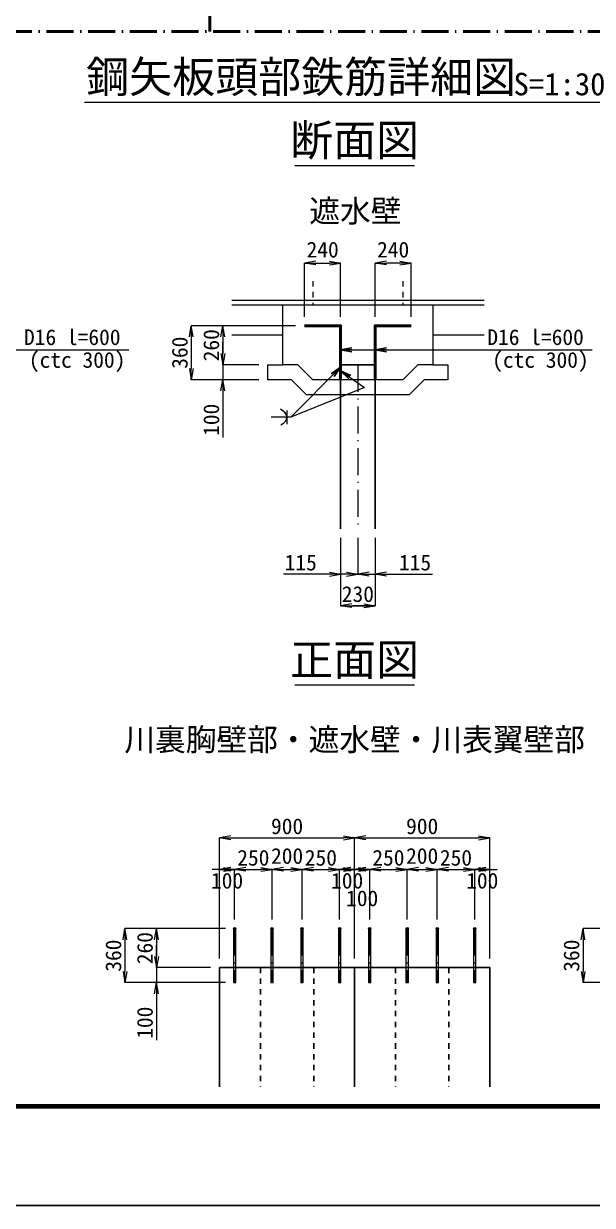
# Model space of a CAD drawing. Header units: millimetres. Extents: x 247104 to 392283, y -100044 to 25995.
# Drawn here: x 309001 to 321631, y -100044 to -73799 of the extents above; entities that cross this region are included whole.
import ezdxf
from ezdxf.enums import TextEntityAlignment as Align

# ---------------------------------------------------------------- set-up
doc = ezdxf.new("R2010")
doc.units = ezdxf.units.MM
doc.header["$LTSCALE"] = 100
doc.header["$PDSIZE"] = 300
doc.linetypes.add('SXF_一点短鎖線', pattern=[9.25, 6, -1.5, 0.25, -1.5])
doc.linetypes.add('SXF_跳び破線', pattern=[12, 6, -6])
doc.layers.get('Defpoints').update_dxf_attribs({"color": 151})
for name, color, linetype, lineweight in [('D-BMK', 2, 'SXF_一点短鎖線', 13), ('D-STR', 1, 'Continuous', 50), ('D-STR-DIM', 7, 'Continuous', 13), ('D-STR-HTXT', 7, 'Continuous', 13), ('D-STR-STR1', 2, 'Continuous', 13), ('D-STR-STR3', 4, 'Continuous', 25), ('D-STR-STRB', 4, 'Continuous', 13), ('D-TTL', 2, 'Continuous', 140), ('D-TTL-FRAM', 2, 'Continuous', 50), ('D-TTL-LINE', 7, 'Continuous', 13), ('D-TTL-TXT', 7, 'Continuous', 13)]:
    doc.layers.add(name, color=color, linetype=linetype, lineweight=lineweight)
doc.styles.add('MS ゴシック', font='MS Gothic.ttf')
doc.styles.add('ＭＳ ゴシック', font='MS Gothic.ttf')
doc.dimstyles.new('DIM-100-F', dxfattribs={"dimscale": 100, "dimtxt": 3.5, "dimasz": 2.5, "dimexe": 0, "dimexo": 2, "dimgap": 0.8, "dimtad": 1, "dimdec": 0, "dimzin": 0, "dimdsep": 46, "dimtxsty": 'MS ゴシック', "dimblk": 'OPEN', "dimcen": 0.1, "dimaunit": 1, "dimadec": 4, "dimazin": 0, "dimtfac": 1, "dimtdec": 0, "dimtmove": 2, "dimatfit": 3, "dimldrblk": 'OPEN', "dimfxl": 1, "dimtolj": 1, "dimtzin": 0, "dimlwd": -1, "dimlwe": -1, "dimarcsym": 2})

# ---------------------------------------------------------------- blocks, each defined once
blk = doc.blocks.new('_Open')
at = {"color": 0, "linetype": 'ByBlock', "lineweight": -2}
for p, q in [((-1, 0.17), (0, 0)), ((-1, -0.17), (0, 0)), ((0, 0), (-1, 0))]:
    blk.add_line(p, q, dxfattribs=at)
blk = doc.blocks.new('*D106')
at = {"layer": 'D-STR-DIM', "color": 0, "transparency": 16777216}
for p, q in [((316041, -85220), (316041, -86026)), ((316424, -85220), (316424, -86026)), ((315791, -86026), (314770, -86026)), ((316424, -86026), (316041, -86026)), ((316674, -86026), (316924, -86026))]:
    blk.add_line(p, q, dxfattribs=at)
at = {"layer": 'Defpoints', "color": 0, "transparency": 16777216}
for p in [(316041, -85020), (316424, -85020), (316424, -86026)]:
    blk.add_point(p, dxfattribs=at)
at = {"layer": 'D-STR-DIM', "color": 0, "transparency": 16777216, "xscale": 250, "yscale": 250, "zscale": 250}
blk.add_blockref('_Open', (316041, -86026), dxfattribs=at)
at = {"layer": 'D-STR-DIM', "color": 0, "transparency": 16777216, "xscale": 250, "yscale": 250, "zscale": 250, "rotation": 180}
blk.add_blockref('_Open', (316424, -86026), dxfattribs=at)
at = {"layer": 'D-STR-DIM', "color": 0, "transparency": 16777216, "insert": (315155, -85771), "char_height": 350, "attachment_point": 5, "style": 'MS ゴシック'}
blk.add_mtext('\\A1;115', dxfattribs=at)
blk = doc.blocks.new('*D107')
at = {"layer": 'D-STR-DIM', "color": 0, "transparency": 16777216}
for p, q in [((316424, -85220), (316424, -86026)), ((316807, -85220), (316807, -86026)), ((316174, -86026), (315924, -86026)), ((316424, -86026), (316807, -86026)), ((317057, -86026), (318079, -86026))]:
    blk.add_line(p, q, dxfattribs=at)
at = {"layer": 'Defpoints', "color": 0, "transparency": 16777216}
for p in [(316424, -85020), (316807, -85020), (316807, -86026)]:
    blk.add_point(p, dxfattribs=at)
at = {"layer": 'D-STR-DIM', "color": 0, "transparency": 16777216, "xscale": 250, "yscale": 250, "zscale": 250}
blk.add_blockref('_Open', (316424, -86026), dxfattribs=at)
at = {"layer": 'D-STR-DIM', "color": 0, "transparency": 16777216, "xscale": 250, "yscale": 250, "zscale": 250, "rotation": 180}
blk.add_blockref('_Open', (316807, -86026), dxfattribs=at)
at = {"layer": 'D-STR-DIM', "color": 0, "transparency": 16777216, "insert": (317693, -85771), "char_height": 350, "attachment_point": 5, "style": 'MS ゴシック'}
blk.add_mtext('\\A1;115', dxfattribs=at)
blk = doc.blocks.new('*D108')
at = {"layer": 'D-STR-DIM', "color": 0, "transparency": 16777216}
for p, q in [((316041, -85220), (316041, -86726)), ((316807, -85220), (316807, -86726)), ((316041, -86726), (316807, -86726)), ((316291, -86726), (316541, -86726)), ((316557, -86726), (316307, -86726))]:
    blk.add_line(p, q, dxfattribs=at)
at = {"layer": 'Defpoints', "color": 0, "transparency": 16777216}
for p in [(316041, -85020), (316807, -85020), (316807, -86726)]:
    blk.add_point(p, dxfattribs=at)
at = {"layer": 'D-STR-DIM', "color": 0, "transparency": 16777216, "xscale": 250, "yscale": 250, "zscale": 250, "rotation": 180}
blk.add_blockref('_Open', (316041, -86726), dxfattribs=at)
at = {"layer": 'D-STR-DIM', "color": 0, "transparency": 16777216, "xscale": 250, "yscale": 250, "zscale": 250}
blk.add_blockref('_Open', (316807, -86726), dxfattribs=at)
at = {"layer": 'D-STR-DIM', "color": 0, "transparency": 16777216, "insert": (316424, -86471), "char_height": 350, "attachment_point": 5, "style": 'MS ゴシック'}
blk.add_mtext('\\A1;230', dxfattribs=at)
blk = doc.blocks.new('*D109')
at = {"layer": 'D-STR-DIM', "color": 0, "transparency": 16777216}
for p, q in [((315041, -80508), (313425, -80508)), ((313425, -80758), (313425, -81125)), ((314224, -81375), (313425, -81375))]:
    blk.add_line(p, q, dxfattribs=at)
at = {"layer": 'Defpoints', "color": 0, "transparency": 16777216}
for p in [(315241, -80508), (313425, -81375), (314424, -81375)]:
    blk.add_point(p, dxfattribs=at)
at = {"layer": 'D-STR-DIM', "color": 0, "transparency": 16777216, "xscale": 250, "yscale": 250, "zscale": 250}
for p, rotation in [((313425, -80508), 90), ((313425, -81375), 270)]:
    blk.add_blockref('_Open', p, dxfattribs=dict(at, rotation=rotation))
at = {"layer": 'D-STR-DIM', "color": 0, "transparency": 16777216, "insert": (313170, -80942), "char_height": 350, "attachment_point": 5, "rotation": 90, "style": 'MS ゴシック'}
blk.add_mtext('\\A1;260', dxfattribs=at)
blk = doc.blocks.new('*D110')
at = {"layer": 'D-STR-DIM', "color": 0, "transparency": 16777216}
for p, q in [((313425, -81125), (313425, -80875)), ((314224, -81375), (313425, -81375)), ((313425, -81375), (313425, -81708)), ((314224, -81708), (313425, -81708)), ((313425, -81958), (313425, -82988))]:
    blk.add_line(p, q, dxfattribs=at)
at = {"layer": 'Defpoints', "color": 0, "transparency": 16777216}
for p in [(314424, -81375), (313425, -81708), (314424, -81708)]:
    blk.add_point(p, dxfattribs=at)
at = {"layer": 'D-STR-DIM', "color": 0, "transparency": 16777216, "xscale": 250, "yscale": 250, "zscale": 250}
for p, rotation in [((313425, -81375), 270), ((313425, -81708), 90)]:
    blk.add_blockref('_Open', p, dxfattribs=dict(at, rotation=rotation))
at = {"layer": 'D-STR-DIM', "color": 0, "transparency": 16777216, "insert": (313170, -82598), "char_height": 350, "attachment_point": 5, "rotation": 90, "style": 'MS ゴシック'}
blk.add_mtext('\\A1;100', dxfattribs=at)
blk = doc.blocks.new('*D111')
at = {"layer": 'D-STR-DIM', "color": 0, "transparency": 16777216}
for p, q in [((315041, -80508), (312725, -80508)), ((312725, -80758), (312725, -81458)), ((314224, -81708), (312725, -81708))]:
    blk.add_line(p, q, dxfattribs=at)
at = {"layer": 'Defpoints', "color": 0, "transparency": 16777216}
for p in [(315241, -80508), (312725, -81708), (314424, -81708)]:
    blk.add_point(p, dxfattribs=at)
at = {"layer": 'D-STR-DIM', "color": 0, "transparency": 16777216, "xscale": 250, "yscale": 250, "zscale": 250}
for p, rotation in [((312725, -80508), 90), ((312725, -81708), 270)]:
    blk.add_blockref('_Open', p, dxfattribs=dict(at, rotation=rotation))
at = {"layer": 'D-STR-DIM', "color": 0, "transparency": 16777216, "insert": (312470, -81108), "char_height": 350, "attachment_point": 5, "rotation": 90, "style": 'MS ゴシック'}
blk.add_mtext('\\A1;360', dxfattribs=at)
blk = doc.blocks.new('*D94')
at = {"layer": 'D-STR-DIM', "color": 0, "transparency": 16777216}
for p, q in [((315241, -80308), (315241, -79116)), ((315491, -79116), (315791, -79116)), ((316041, -80308), (316041, -79116))]:
    blk.add_line(p, q, dxfattribs=at)
at = {"layer": 'Defpoints', "color": 0, "transparency": 16777216}
for p in [(316041, -79116), (315241, -80508), (316041, -80508)]:
    blk.add_point(p, dxfattribs=at)
at = {"layer": 'D-STR-DIM', "color": 0, "transparency": 16777216, "xscale": 250, "yscale": 250, "zscale": 250, "rotation": 180}
blk.add_blockref('_Open', (315241, -79116), dxfattribs=at)
at = {"layer": 'D-STR-DIM', "color": 0, "transparency": 16777216, "xscale": 250, "yscale": 250, "zscale": 250}
blk.add_blockref('_Open', (316041, -79116), dxfattribs=at)
at = {"layer": 'D-STR-DIM', "color": 0, "transparency": 16777216, "insert": (315641, -78821), "char_height": 350, "attachment_point": 5, "style": 'MS ゴシック'}
blk.add_mtext('\\A1;240', dxfattribs=at)
blk = doc.blocks.new('*D192')
at = {"layer": 'D-STR-DIM', "color": 0, "transparency": 16777216}
for p, q in [((316807, -80308), (316807, -79116)), ((317357, -79116), (317057, -79116)), ((317607, -80308), (317607, -79116))]:
    blk.add_line(p, q, dxfattribs=at)
at = {"layer": 'Defpoints', "color": 0, "transparency": 16777216}
for p in [(316807, -79116), (316807, -80508), (317607, -80508)]:
    blk.add_point(p, dxfattribs=at)
at = {"layer": 'D-STR-DIM', "color": 0, "transparency": 16777216, "xscale": 250, "yscale": 250, "zscale": 250, "rotation": 180}
blk.add_blockref('_Open', (316807, -79116), dxfattribs=at)
at = {"layer": 'D-STR-DIM', "color": 0, "transparency": 16777216, "xscale": 250, "yscale": 250, "zscale": 250}
blk.add_blockref('_Open', (317607, -79116), dxfattribs=at)
at = {"layer": 'D-STR-DIM', "color": 0, "transparency": 16777216, "insert": (317207, -78821), "char_height": 350, "attachment_point": 5, "style": 'MS ゴシック'}
blk.add_mtext('\\A1;240', dxfattribs=at)
blk = doc.blocks.new('*D198')
at = {"layer": 'D-STR-DIM', "color": 0, "transparency": 16777216}
for p, q in [((313486, -93898), (311951, -93898)), ((311951, -94148), (311951, -94515)), ((313152, -94765), (311951, -94765))]:
    blk.add_line(p, q, dxfattribs=at)
at = {"layer": 'Defpoints', "color": 0, "transparency": 16777216}
for p in [(313686, -93898), (311951, -94765), (313352, -94765)]:
    blk.add_point(p, dxfattribs=at)
at = {"layer": 'D-STR-DIM', "color": 0, "transparency": 16777216, "xscale": 250, "yscale": 250, "zscale": 250}
for p, rotation in [((311951, -93898), 90), ((311951, -94765), 270)]:
    blk.add_blockref('_Open', p, dxfattribs=dict(at, rotation=rotation))
at = {"layer": 'D-STR-DIM', "color": 0, "transparency": 16777216, "insert": (311696, -94332), "char_height": 350, "attachment_point": 5, "rotation": 90, "style": 'MS ゴシック'}
blk.add_mtext('\\A1;260', dxfattribs=at)
blk = doc.blocks.new('*D199')
at = {"layer": 'D-STR-DIM', "color": 0, "transparency": 16777216}
for p, q in [((311951, -94515), (311951, -94265)), ((313152, -94765), (311951, -94765)), ((311951, -94765), (311951, -95098)), ((313486, -95098), (311951, -95098)), ((311951, -95348), (311951, -96378))]:
    blk.add_line(p, q, dxfattribs=at)
at = {"layer": 'Defpoints', "color": 0, "transparency": 16777216}
for p in [(313352, -94765), (311951, -95098), (313686, -95098)]:
    blk.add_point(p, dxfattribs=at)
at = {"layer": 'D-STR-DIM', "color": 0, "transparency": 16777216, "xscale": 250, "yscale": 250, "zscale": 250}
for p, rotation in [((311951, -94765), 270), ((311951, -95098), 90)]:
    blk.add_blockref('_Open', p, dxfattribs=dict(at, rotation=rotation))
at = {"layer": 'D-STR-DIM', "color": 0, "transparency": 16777216, "insert": (311696, -95988), "char_height": 350, "attachment_point": 5, "rotation": 90, "style": 'MS ゴシック'}
blk.add_mtext('\\A1;100', dxfattribs=at)
blk = doc.blocks.new('*D200')
at = {"layer": 'D-STR-DIM', "color": 0, "transparency": 16777216}
for p, q in [((313486, -93898), (311251, -93898)), ((311251, -94148), (311251, -94848)), ((313486, -95098), (311251, -95098))]:
    blk.add_line(p, q, dxfattribs=at)
at = {"layer": 'Defpoints', "color": 0, "transparency": 16777216}
for p in [(313686, -93898), (311251, -95098), (313686, -95098)]:
    blk.add_point(p, dxfattribs=at)
at = {"layer": 'D-STR-DIM', "color": 0, "transparency": 16777216, "xscale": 250, "yscale": 250, "zscale": 250}
for p, rotation in [((311251, -93898), 90), ((311251, -95098), 270)]:
    blk.add_blockref('_Open', p, dxfattribs=dict(at, rotation=rotation))
at = {"layer": 'D-STR-DIM', "color": 0, "transparency": 16777216, "insert": (310996, -94498), "char_height": 350, "attachment_point": 5, "rotation": 90, "style": 'MS ゴシック'}
blk.add_mtext('\\A1;360', dxfattribs=at)
blk = doc.blocks.new('*D213')
at = {"layer": 'D-STR-DIM', "color": 0, "transparency": 16777216}
for p, q in [((313352, -94565), (313352, -91882)), ((313602, -91882), (316102, -91882)), ((316352, -94565), (316352, -91882))]:
    blk.add_line(p, q, dxfattribs=at)
at = {"layer": 'Defpoints', "color": 0, "transparency": 16777216}
for p in [(316352, -91882), (313352, -94765), (316352, -94765)]:
    blk.add_point(p, dxfattribs=at)
at = {"layer": 'D-STR-DIM', "color": 0, "transparency": 16777216, "xscale": 250, "yscale": 250, "zscale": 250, "rotation": 180}
blk.add_blockref('_Open', (313352, -91882), dxfattribs=at)
at = {"layer": 'D-STR-DIM', "color": 0, "transparency": 16777216, "xscale": 250, "yscale": 250, "zscale": 250}
blk.add_blockref('_Open', (316352, -91882), dxfattribs=at)
at = {"layer": 'D-STR-DIM', "color": 0, "transparency": 16777216, "insert": (314852, -91627), "char_height": 350, "attachment_point": 5, "style": 'MS ゴシック'}
blk.add_mtext('\\A1;900', dxfattribs=at)
blk = doc.blocks.new('*D214')
at = {"layer": 'D-STR-DIM', "color": 0, "transparency": 16777216}
for p, q in [((313436, -92582), (313186, -92582)), ((313352, -94565), (313352, -92582)), ((313352, -92582), (313686, -92582)), ((313602, -92582), (313852, -92582)), ((313686, -93698), (313686, -92582))]:
    blk.add_line(p, q, dxfattribs=at)
at = {"layer": 'Defpoints', "color": 0, "transparency": 16777216}
for p in [(313686, -92582), (313686, -93898), (313352, -94765)]:
    blk.add_point(p, dxfattribs=at)
at = {"layer": 'D-STR-DIM', "color": 0, "transparency": 16777216, "xscale": 250, "yscale": 250, "zscale": 250, "rotation": 180}
blk.add_blockref('_Open', (313352, -92582), dxfattribs=at)
at = {"layer": 'D-STR-DIM', "color": 0, "transparency": 16777216, "xscale": 250, "yscale": 250, "zscale": 250}
blk.add_blockref('_Open', (313686, -92582), dxfattribs=at)
at = {"layer": 'D-STR-DIM', "color": 0, "transparency": 16777216, "char_height": 350, "attachment_point": 5, "style": 'MS ゴシック'}
for s, insert in [('\\A1;', (313519, -92327)), ('\\A1;100', (313519, -92837))]:
    blk.add_mtext(s, dxfattribs=dict(at, insert=insert))
blk = doc.blocks.new('*D215')
at = {"layer": 'D-STR-DIM', "color": 0, "transparency": 16777216}
for p, q in [((313686, -93698), (313686, -92582)), ((313936, -92582), (314269, -92582)), ((314519, -93698), (314519, -92582))]:
    blk.add_line(p, q, dxfattribs=at)
at = {"layer": 'Defpoints', "color": 0, "transparency": 16777216}
for p in [(314519, -92582), (313686, -93898), (314519, -93898)]:
    blk.add_point(p, dxfattribs=at)
at = {"layer": 'D-STR-DIM', "color": 0, "transparency": 16777216, "xscale": 250, "yscale": 250, "zscale": 250, "rotation": 180}
blk.add_blockref('_Open', (313686, -92582), dxfattribs=at)
at = {"layer": 'D-STR-DIM', "color": 0, "transparency": 16777216, "xscale": 250, "yscale": 250, "zscale": 250}
blk.add_blockref('_Open', (314519, -92582), dxfattribs=at)
at = {"layer": 'D-STR-DIM', "color": 0, "transparency": 16777216, "insert": (314102, -92327), "char_height": 350, "attachment_point": 5, "style": 'MS ゴシック'}
blk.add_mtext('\\A1;250', dxfattribs=at)
blk = doc.blocks.new('*D216')
at = {"layer": 'D-STR-DIM', "color": 0, "transparency": 16777216}
for p, q in [((314519, -93698), (314519, -92582)), ((314769, -92582), (314936, -92582)), ((315186, -93698), (315186, -92582))]:
    blk.add_line(p, q, dxfattribs=at)
at = {"layer": 'Defpoints', "color": 0, "transparency": 16777216}
for p in [(315186, -92582), (314519, -93898), (315186, -93898)]:
    blk.add_point(p, dxfattribs=at)
at = {"layer": 'D-STR-DIM', "color": 0, "transparency": 16777216, "xscale": 250, "yscale": 250, "zscale": 250, "rotation": 180}
blk.add_blockref('_Open', (314519, -92582), dxfattribs=at)
at = {"layer": 'D-STR-DIM', "color": 0, "transparency": 16777216, "xscale": 250, "yscale": 250, "zscale": 250}
blk.add_blockref('_Open', (315186, -92582), dxfattribs=at)
at = {"layer": 'D-STR-DIM', "color": 0, "transparency": 16777216, "insert": (314852, -92287), "char_height": 350, "attachment_point": 5, "style": 'MS ゴシック'}
blk.add_mtext('\\A1;200', dxfattribs=at)
blk = doc.blocks.new('*D217')
at = {"layer": 'D-STR-DIM', "color": 0, "transparency": 16777216}
for p, q in [((315186, -93698), (315186, -92582)), ((315436, -92582), (315769, -92582)), ((316019, -93698), (316019, -92582))]:
    blk.add_line(p, q, dxfattribs=at)
at = {"layer": 'Defpoints', "color": 0, "transparency": 16777216}
for p in [(316019, -92582), (315186, -93898), (316019, -93898)]:
    blk.add_point(p, dxfattribs=at)
at = {"layer": 'D-STR-DIM', "color": 0, "transparency": 16777216, "xscale": 250, "yscale": 250, "zscale": 250, "rotation": 180}
blk.add_blockref('_Open', (315186, -92582), dxfattribs=at)
at = {"layer": 'D-STR-DIM', "color": 0, "transparency": 16777216, "xscale": 250, "yscale": 250, "zscale": 250}
blk.add_blockref('_Open', (316019, -92582), dxfattribs=at)
at = {"layer": 'D-STR-DIM', "color": 0, "transparency": 16777216, "insert": (315602, -92327), "char_height": 350, "attachment_point": 5, "style": 'MS ゴシック'}
blk.add_mtext('\\A1;250', dxfattribs=at)
blk = doc.blocks.new('*D218')
at = {"layer": 'D-STR-DIM', "color": 0, "transparency": 16777216}
for p, q in [((316102, -92582), (315852, -92582)), ((316019, -93698), (316019, -92582)), ((316019, -92582), (316352, -92582)), ((316269, -92582), (316519, -92582)), ((316352, -94565), (316352, -92582))]:
    blk.add_line(p, q, dxfattribs=at)
at = {"layer": 'Defpoints', "color": 0, "transparency": 16777216}
for p in [(316352, -92582), (316019, -93898), (316352, -94765)]:
    blk.add_point(p, dxfattribs=at)
at = {"layer": 'D-STR-DIM', "color": 0, "transparency": 16777216, "xscale": 250, "yscale": 250, "zscale": 250, "rotation": 180}
blk.add_blockref('_Open', (316019, -92582), dxfattribs=at)
at = {"layer": 'D-STR-DIM', "color": 0, "transparency": 16777216, "xscale": 250, "yscale": 250, "zscale": 250}
blk.add_blockref('_Open', (316352, -92582), dxfattribs=at)
at = {"layer": 'D-STR-DIM', "color": 0, "transparency": 16777216, "char_height": 350, "attachment_point": 5, "style": 'MS ゴシック'}
for s, insert in [('\\A1;', (316186, -92327)), ('\\A1;100', (316186, -92837))]:
    blk.add_mtext(s, dxfattribs=dict(at, insert=insert))
blk = doc.blocks.new('*D219')
at = {"layer": 'D-STR-DIM', "color": 0, "transparency": 16777216}
for p, q in [((316352, -94565), (316352, -91882)), ((316602, -91882), (319102, -91882)), ((319352, -94565), (319352, -91882))]:
    blk.add_line(p, q, dxfattribs=at)
at = {"layer": 'Defpoints', "color": 0, "transparency": 16777216}
for p in [(319352, -91882), (316352, -94765), (319352, -94765)]:
    blk.add_point(p, dxfattribs=at)
at = {"layer": 'D-STR-DIM', "color": 0, "transparency": 16777216, "xscale": 250, "yscale": 250, "zscale": 250, "rotation": 180}
blk.add_blockref('_Open', (316352, -91882), dxfattribs=at)
at = {"layer": 'D-STR-DIM', "color": 0, "transparency": 16777216, "xscale": 250, "yscale": 250, "zscale": 250}
blk.add_blockref('_Open', (319352, -91882), dxfattribs=at)
at = {"layer": 'D-STR-DIM', "color": 0, "transparency": 16777216, "insert": (317852, -91627), "char_height": 350, "attachment_point": 5, "style": 'MS ゴシック'}
blk.add_mtext('\\A1;900', dxfattribs=at)
blk = doc.blocks.new('*D220')
at = {"layer": 'D-STR-DIM', "color": 0, "transparency": 16777216}
for p, q in [((316436, -92582), (316186, -92582)), ((316352, -94565), (316352, -92582)), ((316352, -92582), (316686, -92582)), ((316602, -92582), (316852, -92582)), ((316686, -93698), (316686, -92582))]:
    blk.add_line(p, q, dxfattribs=at)
at = {"layer": 'Defpoints', "color": 0, "transparency": 16777216}
for p in [(316686, -92582), (316686, -93898), (316352, -94765)]:
    blk.add_point(p, dxfattribs=at)
at = {"layer": 'D-STR-DIM', "color": 0, "transparency": 16777216, "xscale": 250, "yscale": 250, "zscale": 250, "rotation": 180}
blk.add_blockref('_Open', (316352, -92582), dxfattribs=at)
at = {"layer": 'D-STR-DIM', "color": 0, "transparency": 16777216, "xscale": 250, "yscale": 250, "zscale": 250}
blk.add_blockref('_Open', (316686, -92582), dxfattribs=at)
at = {"layer": 'D-STR-DIM', "color": 0, "transparency": 16777216, "char_height": 350, "attachment_point": 5, "style": 'MS ゴシック'}
for s, insert in [('\\A1;', (316519, -92718)), ('\\A1;100', (316519, -93228))]:
    blk.add_mtext(s, dxfattribs=dict(at, insert=insert))
blk = doc.blocks.new('*D221')
at = {"layer": 'D-STR-DIM', "color": 0, "transparency": 16777216}
for p, q in [((316686, -93698), (316686, -92582)), ((316936, -92582), (317269, -92582)), ((317519, -93698), (317519, -92582))]:
    blk.add_line(p, q, dxfattribs=at)
at = {"layer": 'Defpoints', "color": 0, "transparency": 16777216}
for p in [(317519, -92582), (316686, -93898), (317519, -93898)]:
    blk.add_point(p, dxfattribs=at)
at = {"layer": 'D-STR-DIM', "color": 0, "transparency": 16777216, "xscale": 250, "yscale": 250, "zscale": 250, "rotation": 180}
blk.add_blockref('_Open', (316686, -92582), dxfattribs=at)
at = {"layer": 'D-STR-DIM', "color": 0, "transparency": 16777216, "xscale": 250, "yscale": 250, "zscale": 250}
blk.add_blockref('_Open', (317519, -92582), dxfattribs=at)
at = {"layer": 'D-STR-DIM', "color": 0, "transparency": 16777216, "insert": (317102, -92327), "char_height": 350, "attachment_point": 5, "style": 'MS ゴシック'}
blk.add_mtext('\\A1;250', dxfattribs=at)
blk = doc.blocks.new('*D222')
at = {"layer": 'D-STR-DIM', "color": 0, "transparency": 16777216}
for p, q in [((317519, -93698), (317519, -92582)), ((317769, -92582), (317936, -92582)), ((318186, -93698), (318186, -92582))]:
    blk.add_line(p, q, dxfattribs=at)
at = {"layer": 'Defpoints', "color": 0, "transparency": 16777216}
for p in [(318186, -92582), (317519, -93898), (318186, -93898)]:
    blk.add_point(p, dxfattribs=at)
at = {"layer": 'D-STR-DIM', "color": 0, "transparency": 16777216, "xscale": 250, "yscale": 250, "zscale": 250, "rotation": 180}
blk.add_blockref('_Open', (317519, -92582), dxfattribs=at)
at = {"layer": 'D-STR-DIM', "color": 0, "transparency": 16777216, "xscale": 250, "yscale": 250, "zscale": 250}
blk.add_blockref('_Open', (318186, -92582), dxfattribs=at)
at = {"layer": 'D-STR-DIM', "color": 0, "transparency": 16777216, "insert": (317852, -92287), "char_height": 350, "attachment_point": 5, "style": 'MS ゴシック'}
blk.add_mtext('\\A1;200', dxfattribs=at)
blk = doc.blocks.new('*D223')
at = {"layer": 'D-STR-DIM', "color": 0, "transparency": 16777216}
for p, q in [((318186, -93698), (318186, -92582)), ((318436, -92582), (318769, -92582)), ((319019, -93698), (319019, -92582))]:
    blk.add_line(p, q, dxfattribs=at)
at = {"layer": 'Defpoints', "color": 0, "transparency": 16777216}
for p in [(319019, -92582), (318186, -93898), (319019, -93898)]:
    blk.add_point(p, dxfattribs=at)
at = {"layer": 'D-STR-DIM', "color": 0, "transparency": 16777216, "xscale": 250, "yscale": 250, "zscale": 250, "rotation": 180}
blk.add_blockref('_Open', (318186, -92582), dxfattribs=at)
at = {"layer": 'D-STR-DIM', "color": 0, "transparency": 16777216, "xscale": 250, "yscale": 250, "zscale": 250}
blk.add_blockref('_Open', (319019, -92582), dxfattribs=at)
at = {"layer": 'D-STR-DIM', "color": 0, "transparency": 16777216, "insert": (318602, -92327), "char_height": 350, "attachment_point": 5, "style": 'MS ゴシック'}
blk.add_mtext('\\A1;250', dxfattribs=at)
blk = doc.blocks.new('*D224')
at = {"layer": 'D-STR-DIM', "color": 0, "transparency": 16777216}
for p, q in [((319102, -92582), (318852, -92582)), ((319019, -93698), (319019, -92582)), ((319019, -92582), (319352, -92582)), ((319269, -92582), (319519, -92582)), ((319352, -94565), (319352, -92582))]:
    blk.add_line(p, q, dxfattribs=at)
at = {"layer": 'Defpoints', "color": 0, "transparency": 16777216}
for p in [(319352, -92582), (319019, -93898), (319352, -94765)]:
    blk.add_point(p, dxfattribs=at)
at = {"layer": 'D-STR-DIM', "color": 0, "transparency": 16777216, "xscale": 250, "yscale": 250, "zscale": 250, "rotation": 180}
blk.add_blockref('_Open', (319019, -92582), dxfattribs=at)
at = {"layer": 'D-STR-DIM', "color": 0, "transparency": 16777216, "xscale": 250, "yscale": 250, "zscale": 250}
blk.add_blockref('_Open', (319352, -92582), dxfattribs=at)
at = {"layer": 'D-STR-DIM', "color": 0, "transparency": 16777216, "char_height": 350, "attachment_point": 5, "style": 'MS ゴシック'}
for s, insert in [('\\A1;', (319186, -92327)), ('\\A1;100', (319186, -92837))]:
    blk.add_mtext(s, dxfattribs=dict(at, insert=insert))
blk = doc.blocks.new('*D227')
at = {"layer": 'D-STR-DIM', "color": 0, "transparency": 16777216}
for p, q in [((323328, -93898), (321424, -93898)), ((321424, -94148), (321424, -94848)), ((323328, -95098), (321424, -95098))]:
    blk.add_line(p, q, dxfattribs=at)
at = {"layer": 'Defpoints', "color": 0, "transparency": 16777216}
for p in [(323528, -93898), (321424, -95098), (323528, -95098)]:
    blk.add_point(p, dxfattribs=at)
at = {"layer": 'D-STR-DIM', "color": 0, "transparency": 16777216, "xscale": 250, "yscale": 250, "zscale": 250}
for p, rotation in [((321424, -93898), 90), ((321424, -95098), 270)]:
    blk.add_blockref('_Open', p, dxfattribs=dict(at, rotation=rotation))
at = {"layer": 'D-STR-DIM', "color": 0, "transparency": 16777216, "insert": (321169, -94498), "char_height": 350, "attachment_point": 5, "rotation": 90, "style": 'MS ゴシック'}
blk.add_mtext('\\A1;360', dxfattribs=at)

msp = doc.modelspace()

# ---------------------------------------------------------------- linework, layer by layer
at = {"layer": 'D-BMK'}
for p, q in [((316424.2, -81375.1), (316424.2, -85019.6)), ((313685.7, -93898.4), (313685.7, -95098.4)), ((314519.1, -93898.4), (314519.1, -95098.4)), ((315185.7, -93898.4), (315185.7, -95098.4)), ((316019.1, -93898.4), (316019.1, -95098.4)), ((316685.7, -93898.4), (316685.7, -95098.4)), ((317519.1, -93898.4), (317519.1, -95098.4)), ((318185.7, -93898.4), (318185.7, -95098.4)), ((319019.1, -93898.4), (319019.1, -95098.4))]:
    msp.add_line(p, q, dxfattribs=at)
at = {"layer": 'D-STR'}
for points in [[(316040.8, -81708.4), (316040.8, -80508.4), (315240.8, -80508.4)], [(316807.5, -81708.4), (316807.5, -80508.4), (317607.5, -80508.4)]]:
    msp.add_lwpolyline(points, dxfattribs=at)
at = {"layer": 'D-STR-HTXT'}
for p, q in [((316572.7, -81882.3), (314931.4, -82540.2)), ((314931.4, -82540.2), (314499.1, -82540.2))]:
    msp.add_line(p, q, dxfattribs=at)
at = {"layer": 'D-STR-HTXT', "linetype": 'Continuous'}
msp.add_line((314846, -82389.9), (314846, -82698.1), dxfattribs=at)
msp.add_ellipse((314346.2, -82538.4), major_axis=(500, 0), ratio=0.5, start_param=-0.7491321, end_param=0.7706329, dxfattribs=at)
at = {"layer": 'D-STR-STR1'}
for points in [[(313659.1, -93898.4), (313659.1, -95098.4), (313712.4, -95098.4), (313712.4, -93898.4)], [(314492.4, -93898.4), (314492.4, -95098.4), (314545.7, -95098.4), (314545.7, -93898.4)], [(315159.1, -93898.4), (315159.1, -95098.4), (315212.4, -95098.4), (315212.4, -93898.4)], [(315992.4, -93898.4), (315992.4, -95098.4), (316045.7, -95098.4), (316045.7, -93898.4)], [(316659.1, -93898.4), (316659.1, -95098.4), (316712.4, -95098.4), (316712.4, -93898.4)], [(317492.4, -93898.4), (317492.4, -95098.4), (317545.7, -95098.4), (317545.7, -93898.4)], [(318159.1, -93898.4), (318159.1, -95098.4), (318212.4, -95098.4), (318212.4, -93898.4)], [(318992.4, -93898.4), (318992.4, -95098.4), (319045.7, -95098.4), (319045.7, -93898.4)]]:
    msp.add_lwpolyline(points, dxfattribs=at)
for centre in [(313685.7, -93898.4), (314519.1, -93898.4), (315185.7, -93898.4), (316019.1, -93898.4), (316685.7, -93898.4), (317519.1, -93898.4), (318185.7, -93898.4), (319019.1, -93898.4)]:
    msp.add_circle(centre, 26.7, dxfattribs=at)
at = {"layer": 'D-STR-STR3'}
for p, q in [((313352.4, -94765), (313352.4, -97415)), ((313352.4, -94765), (319352.4, -94765)), ((316352.4, -94765), (316352.4, -97415)), ((319352.4, -94765), (319352.4, -97415))]:
    msp.add_line(p, q, dxfattribs=at)
at = {"layer": 'D-STR-STR3', "linetype": 'SXF_跳び破線', "ltscale": 0.2}
for p, q in [((314262.4, -94765), (314262.4, -97415)), ((315442.4, -94765), (315442.4, -97415)), ((317262.4, -94765), (317262.4, -97415)), ((318442.4, -94765), (318442.4, -97415))]:
    msp.add_line(p, q, dxfattribs=at)
at = {"layer": 'D-STR-STR3'}
for points in [[(316040.8, -81375.1), (316807.5, -81375.1), (316807.5, -85019.6)], [(316040.8, -85019.6), (316040.8, -81375.1)]]:
    msp.add_lwpolyline(points, dxfattribs=at)
at = {"layer": 'D-STR-STRB', "linetype": 'SXF_跳び破線', "ltscale": 0.2}
for p, q in [((315424.2, -79518.1), (315424.2, -80041.8)), ((317424.2, -79518.1), (317424.2, -80041.8))]:
    msp.add_line(p, q, dxfattribs=at)
at = {"layer": 'D-STR-STRB'}
for p, q in [((313623, -79941.8), (319225.3, -79941.8)), ((313623, -80041.8), (314757.5, -80041.8)), ((314757.5, -81375.1), (314757.5, -80041.8)), ((314757.5, -80041.8), (318090.8, -80041.8)), ((318090.8, -80041.8), (318090.8, -81375.1)), ((318090.8, -80041.8), (319225.3, -80041.8)), ((313623, -80708.4), (314757.5, -80708.4)), ((318090.8, -80708.4), (319225.3, -80708.4))]:
    msp.add_line(p, q, dxfattribs=at)
for points in [[(318090.8, -81375.1), (318424.2, -81375.1), (318424.2, -81708.4), (317895.6, -81708.4), (317562.2, -82041.8), (315286.1, -82041.8), (314952.8, -81708.4), (314424.2, -81708.4), (314424.2, -81375.1), (314757.5, -81375.1)], [(318090.8, -81375.1), (317757.5, -81375.1), (317424.2, -81708.4), (315424.2, -81708.4), (315090.8, -81375.1), (314757.5, -81375.1)]]:
    msp.add_lwpolyline(points, dxfattribs=at)
at = {"layer": 'D-TTL'}
msp.add_lwpolyline([(341899, -97844.4), (341899, -42844.4), (261899, -42844.4), (261899, -97844.4)], close=True, dxfattribs=at)
at = {"layer": 'D-TTL-FRAM', "linetype": 'SXF_一点短鎖線'}
for p, q in [((313138.5, -45762.9), (313138.5, -73973.2)), ((293784, -73973.2), (341899, -73973.2))]:
    msp.add_line(p, q, dxfattribs=at)
at = {"layer": 'D-TTL-LINE'}
for p, q in [((315026.8, -76946.7), (317678, -76946.7)), ((315026.8, -88486.4), (317678, -88486.4))]:
    msp.add_line(p, q, dxfattribs=at)
at = {"layer": 'D-TTL-TXT'}
msp.add_line((310352.4, -75541.6), (322352.4, -75541.6), dxfattribs=at)
at = {"layer": 'Defpoints', "color": 1}
msp.add_lwpolyline([(259849, -100044.4), (259849, -40644.4), (343949, -40644.4), (343949, -100044.4)], close=True, dxfattribs=at)

# ---------------------------------------------------------------- texts
at = {"layer": 'D-STR-HTXT', "style": 'ＭＳ ゴシック'}
for p in [(310081.3, -81042.7), (320370.4, -81042.7)]:
    msp.add_text('D16 l=600', height=350, dxfattribs=at).set_placement(p, align=Align.BOTTOM_CENTER)
for p in [(310189.2, -81092.7), (320478.3, -81092.7)]:
    msp.add_text('(ctc 300)', height=350, dxfattribs=at).set_placement(p, align=Align.TOP_CENTER)
at = {"layer": 'D-TTL-TXT'}
for s, height, style, p in [('鋼矢板頭部鉄筋詳細図', 700, 'ＭＳ ゴシック', (315164.3, -75541.6)), ('S=1:30', 500, 'ＭＳ ゴシック', (320902.3, -75541.6)), ('断面図', 700, 'MS ゴシック', (316352.4, -76946.7)), ('遮水壁', 500, 'ＭＳ ゴシック', (316368.8, -78360.1)), ('正面図', 700, 'MS ゴシック', (316352.4, -88486.4)), ('川裏胸壁部・遮水壁・川表翼壁部', 500, 'ＭＳ ゴシック', (316352.4, -90099.3))]:
    msp.add_text(s, height=height, dxfattribs=dict(at, style=style)).set_placement(p, align=Align.BOTTOM_CENTER)

# ---------------------------------------------------------------- dimensions: what is measured, and where the dimension line sits
at = {"layer": 'D-STR-DIM'}
for base, p1, p2, override, picture, middle in [((316040.8, -79116.2), (315240.8, -80508.4), (316040.8, -80508.4), {"dimlfac": 0.3}, '*D94', (315640.8, -78821.2)), ((316807.5, -86725.8), (316040.8, -85019.6), (316807.5, -85019.6), {"dimlfac": 0.3, "dimtix": 1}, '*D108', (316424.2, -86470.8)), ((316352.4, -91881.7), (313352.4, -94765), (316352.4, -94765), {"dimlfac": 0.3}, '*D213', (314852.4, -91626.7)), ((319352.4, -91881.7), (316352.4, -94765), (319352.4, -94765), {"dimlfac": 0.3}, '*D219', (317852.4, -91626.7)), ((314519.1, -92581.7), (313685.7, -93898.4), (314519.1, -93898.4), {"dimlfac": 0.3}, '*D215', (314102.4, -92326.7)), ((315185.7, -92581.7), (314519.1, -93898.4), (315185.7, -93898.4), {"dimlfac": 0.3}, '*D216', (314852.4, -92286.7)), ((316019.1, -92581.7), (315185.7, -93898.4), (316019.1, -93898.4), {"dimlfac": 0.3}, '*D217', (315602.4, -92326.7)), ((317519.1, -92581.7), (316685.7, -93898.4), (317519.1, -93898.4), {"dimlfac": 0.3}, '*D221', (317102.4, -92326.7)), ((318185.7, -92581.7), (317519.1, -93898.4), (318185.7, -93898.4), {"dimlfac": 0.3}, '*D222', (317852.4, -92286.7)), ((319019.1, -92581.7), (318185.7, -93898.4), (319019.1, -93898.4), {"dimlfac": 0.3}, '*D223', (318602.4, -92326.7))]:
    dim = msp.add_linear_dim(base=base, p1=p1, p2=p2, dimstyle='DIM-100-F', override=override, dxfattribs=at)
    dim.commit()
    dim.dimension.update_dxf_attribs({"geometry": picture, "text_midpoint": middle})
for base, p1, p2, angle, picture, middle in [((316807.5, -79116.2), (317607.5, -80508.4), (316807.5, -80508.4), 180, '*D192', (317207.5, -78821.2)), ((312725, -81708.4), (315240.8, -80508.4), (314424.2, -81708.4), 90, '*D111', (312470, -81108.4)), ((313425, -81375.1), (315240.8, -80508.4), (314424.2, -81375.1), 90, '*D109', (313170, -80941.8)), ((311251.1, -95098.4), (313685.7, -93898.4), (313685.7, -95098.4), 90, '*D200', (310996.1, -94498.4)), ((311951.1, -94765), (313685.7, -93898.4), (313352.4, -94765), 90, '*D198', (311696.1, -94331.7)), ((321424, -95098.4), (323528.2, -93898.4), (323528.2, -95098.4), 90, '*D227', (321169, -94498.4))]:
    dim = msp.add_linear_dim(base=base, p1=p1, p2=p2, angle=angle, dimstyle='DIM-100-F', override={"dimlfac": 0.3}, dxfattribs=at)
    dim.commit()
    dim.dimension.update_dxf_attribs({"geometry": picture, "text_midpoint": middle})
for base, p1, p2, picture, middle in [((313425, -81708.4), (314424.2, -81375.1), (314424.2, -81708.4), '*D110', (313425, -82598.5)), ((311951.1, -95098.4), (313352.4, -94765), (313685.7, -95098.4), '*D199', (311951.1, -95988.4))]:
    dim = msp.add_linear_dim(base=base, p1=p1, p2=p2, angle=90, dimstyle='DIM-100-F', override={"dimlfac": 0.3, "dimtix": 1, "dimtmove": 0}, dxfattribs=at)
    dim.commit()
    dim.dimension.update_dxf_attribs({"geometry": picture, "text_midpoint": middle, "dimtype": 160})
for base, p1, p2, picture, middle in [((316424.2, -86025.8), (316040.8, -85019.6), (316424.2, -85019.6), '*D106', (315155.2, -86025.8)), ((316807.5, -86025.8), (316424.2, -85019.6), (316807.5, -85019.6), '*D107', (317693.1, -86025.8))]:
    dim = msp.add_linear_dim(base=base, p1=p1, p2=p2, dimstyle='DIM-100-F', override={"dimlfac": 0.3, "dimtix": 1, "dimtmove": 0}, dxfattribs=at)
    dim.commit()
    dim.dimension.update_dxf_attribs({"geometry": picture, "text_midpoint": middle, "dimtype": 160})
for base, p1, p2, picture, middle in [((313685.7, -92581.7), (313352.4, -94765), (313685.7, -93898.4), '*D214', (313519.1, -92581.7)), ((316352.4, -92581.7), (316019.1, -93898.4), (316352.4, -94765), '*D218', (316185.7, -92581.7)), ((319352.4, -92581.7), (319019.1, -93898.4), (319352.4, -94765), '*D224', (319185.7, -92581.7))]:
    dim = msp.add_linear_dim(base=base, p1=p1, p2=p2, text='\\X<>', dimstyle='DIM-100-F', override={"dimlfac": 0.3, "dimtix": 1}, dxfattribs=at)
    dim.commit()
    dim.dimension.update_dxf_attribs({"geometry": picture, "text_midpoint": middle})
dim = msp.add_linear_dim(base=(316685.7, -92581.7), p1=(316352.4, -94765), p2=(316685.7, -93898.4), text='\\X<>', dimstyle='DIM-100-F', override={"dimlfac": 0.3, "dimtix": 1}, dxfattribs=at)
dim.commit()
dim.dimension.update_dxf_attribs({"geometry": '*D220', "text_midpoint": (316519.1, -92972.9), "dimtype": 160})

# ---------------------------------------------------------------- leaders
at = {"layer": 'D-STR-HTXT'}
for points in [[(306172.1, -81042.7), (311334.4, -81042.7)], [(306938.7, -81042.7), (311334.4, -81042.7)], [(316040.8, -81042.7), (321623.6, -81042.7)], [(316807.5, -81042.7), (321623.6, -81042.7)], [(316040.8, -81432.1), (314931.4, -82540.2)], [(316040.8, -81507.1), (316572.7, -81882.3)]]:
    msp.add_leader(points, dimstyle='DIM-100-F', dxfattribs=at)

doc.saveas('drawing.dxf')
